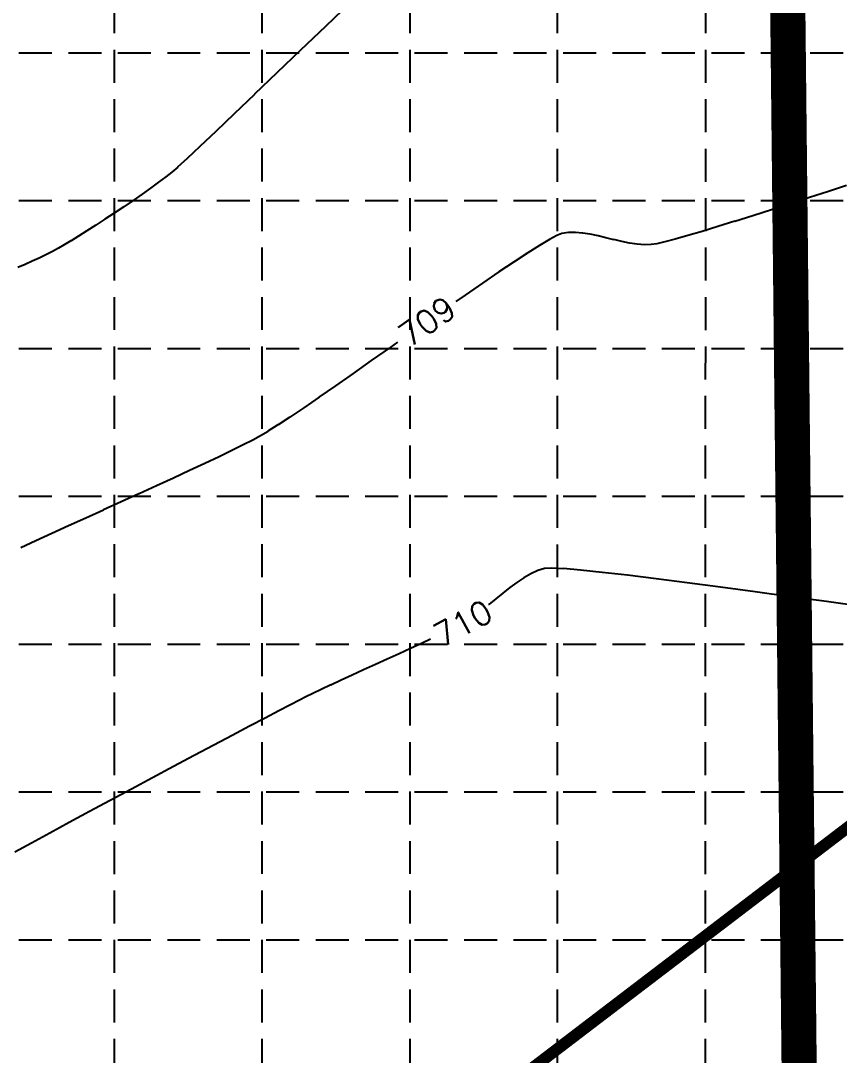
# Model space of a CAD drawing. Extents: x 5513 to 6525, y 3862 to 5479.
# Drawn here: x 5725.7 to 5865.4, y 4751.7 to 4928.2 of the extents above; entities that cross this region are included whole.
import ezdxf

# ---------------------------------------------------------------- set-up
doc = ezdxf.new("R2010")
doc.units = 0
doc.header["$LTSCALE"] = 50
doc.header["$MEASUREMENT"] = 0
for name, pattern in [('DAREA', [0.45, 0.35, -0.1]), ('DASH', [0.375, 0.25, -0.125]), ('HIDDEN', [0.375, 0.25, -0.125])]:
    doc.linetypes.add(name, pattern=pattern)
for name, color, linetype in [('C-DRNA-E', 11, 'DAREA'), ('CONT-MJR', 6, 'Continuous'), ('CONT-MNR', 14, 'Continuous'), ('GRID', 254, 'HIDDEN'), ('LIMITS OF DISTURBANCE', 1, 'DASH')]:
    doc.layers.add(name, color=color, linetype=linetype)
doc.styles.add('L80', font='simplex', dxfattribs={"height": 4})

msp = doc.modelspace()

# ---------------------------------------------------------------- linework, layer by layer
at = {"layer": 'C-DRNA-E', "color": 7, "const_width": 2, "elevation": -7.22, "flags": 128}
msp.add_lwpolyline([(5564.72, 4472.75), (5728.77, 4476.01), (5798.88, 4738.76), (5913.71, 4826.38), (5930.42, 4919.4), (6006.42, 5046.81), (6036.52, 5117.29), (5564.72, 5109.83)], dxfattribs=at)
at = {"layer": 'C-DRNA-E', "color": 7, "const_width": 2, "flags": 128}
msp.add_lwpolyline([(5930.42, 4919.4), (5913.71, 4826.38), (5798.88, 4738.76), (5728.77, 4476.01)], dxfattribs=at)
at = {"layer": 'CONT-MJR', "color": 42, "extrusion": (-0.304815, 0.952412, 0), "elevation": 2832.2}
msp.add_lwpolyline([(-7012.06, 710), (-7010.87, 710)], dxfattribs=at)
at = {"layer": 'CONT-MJR', "color": 42, "elevation": 710}
for points in [[(5816.22, 4834.86), (5815.07, 4834.8)], [(5812.77, 4833.9), (5811.59, 4833.21)], [(5813.94, 4834.43), (5812.77, 4833.9)], [(5824.94, 4834.12), (5821.25, 4834.51)], [(5845.12, 4831.6), (5839.46, 4832.34)], [(5807.97, 4830.59), (5806.77, 4829.62)], [(5805.58, 4828.66), (5805.57, 4828.65)], [(5782.27, 4816.58), (5780.39, 4815.72)], [(5778.63, 4814.91), (5777.02, 4814.15)], [(5764.78, 4807.87), (5761.84, 4806.32)], [(5751.83, 4801), (5748.25, 4799.09)], [(5748.25, 4799.09), (5744.64, 4797.16)], [(5737.47, 4793.31), (5734.01, 4791.44)], [(5734.01, 4791.44), (5730.71, 4789.64)], [(5727.6, 4787.95), (5724.73, 4786.37)]]:
    msp.add_lwpolyline(points, dxfattribs=at)
at = {"layer": 'CONT-MJR', "color": 42, "extrusion": (-0.048938, -0.998802, 0), "elevation": -5113.7}
msp.add_lwpolyline([(5574.74, 710), (5572.64, 710)], dxfattribs=at)
at = {"layer": 'CONT-MJR', "color": 42, "extrusion": (-0.085561, -0.996333, 0), "elevation": -5314.85}
msp.add_lwpolyline([(5386.26, 710), (5383.31, 710)], dxfattribs=at)
at = {"layer": 'CONT-MJR', "color": 42, "extrusion": (0.553926, -0.832566, 0), "elevation": -804.78}
msp.add_lwpolyline([(7515.77, 710), (7514.33, 710)], dxfattribs=at)
at = {"layer": 'CONT-MJR', "color": 42, "extrusion": (-0.114936, -0.993373, 0), "elevation": -5471.58}
msp.add_lwpolyline([(5235.08, 710), (5230.72, 710)], dxfattribs=at)
at = {"layer": 'CONT-MJR', "color": 42, "extrusion": (-0.122096, -0.992518, 0), "elevation": -5509.19}
msp.add_lwpolyline([(5200.4, 710), (5195.49, 710)], dxfattribs=at)
at = {"layer": 'CONT-MJR', "color": 42, "extrusion": (-0.127044, -0.991897, 0), "elevation": -5535.06}
msp.add_lwpolyline([(5178.22, 710), (5172.86, 710)], dxfattribs=at)
at = {"layer": 'CONT-MJR', "color": 42, "extrusion": (0.614516, -0.788904, 0), "elevation": -241.78}
msp.add_lwpolyline([(7551.94, 710), (7550.41, 710)], dxfattribs=at)
at = {"layer": 'CONT-MJR', "color": 42, "extrusion": (-0.590968, 0.806695, 0), "elevation": 464.54}
msp.add_lwpolyline([(-7543.01, 710), (-7541.52, 710)], dxfattribs=at)
at = {"layer": 'CONT-MJR', "color": 42, "extrusion": (-0.133104, -0.991102, 0), "elevation": -5566.62}
msp.add_lwpolyline([(5155.97, 710), (5150.01, 710)], dxfattribs=at)
at = {"layer": 'CONT-MJR', "color": 42, "extrusion": (0.630147, -0.776476, 0), "elevation": -90.97}
msp.add_lwpolyline([(7552.19, 710), (7550.66, 710)], dxfattribs=at)
at = {"layer": 'CONT-MJR', "color": 42, "extrusion": (-0.134897, -0.99086, 0), "elevation": -5575.93}
msp.add_lwpolyline([(5152, 710), (5145.89, 710)], dxfattribs=at)
at = {"layer": 'CONT-MJR', "color": 42, "extrusion": (-0.136088, -0.990697, 0), "elevation": -5582.12}
msp.add_lwpolyline([(5151.45, 710), (5145.29, 710)], dxfattribs=at)
at = {"layer": 'CONT-MJR', "color": 42, "extrusion": (-0.136753, -0.990605, 0), "elevation": -5585.58}
msp.add_lwpolyline([(5153.8, 710), (5147.7, 710)], dxfattribs=at)
at = {"layer": 'CONT-MJR', "color": 42, "extrusion": (0.423127, -0.90607, 0), "elevation": -1917.41}
msp.add_lwpolyline([(7291.91, 710), (7290.2, 710)], dxfattribs=at)
at = {"layer": 'CONT-MJR', "color": 42, "extrusion": (-0.416207, 0.90927, 0), "elevation": 1972.93}
msp.add_lwpolyline([(-7273.31, 710), (-7271.15, 710)], dxfattribs=at)
at = {"layer": 'CONT-MJR', "color": 42, "extrusion": (0.418993, -0.90799, 0), "elevation": -1950.62}
msp.add_lwpolyline([(7281.39, 710), (7279.32, 710)], dxfattribs=at)
at = {"layer": 'CONT-MJR', "color": 42, "extrusion": (0.413627, -0.910446, 0), "elevation": -1993.54}
msp.add_lwpolyline([(7263.32, 710), (7261.09, 710)], dxfattribs=at)
at = {"layer": 'CONT-MJR', "color": 42, "extrusion": (-0.414472, 0.910062, 0), "elevation": 1986.8}
msp.add_lwpolyline([(-7267.37, 710), (-7265.16, 710)], dxfattribs=at)
at = {"layer": 'CONT-MJR', "color": 42, "extrusion": (0.414441, -0.910076, 0), "elevation": -1987.05}
msp.add_lwpolyline([(7260.66, 710), (7258.5, 710)], dxfattribs=at)
at = {"layer": 'CONT-MJR', "color": 42, "extrusion": (0.413611, -0.910454, 0), "elevation": -1993.67}
msp.add_lwpolyline([(7261.05, 710), (7258.84, 710)], dxfattribs=at)
at = {"layer": 'CONT-MJR', "color": 42, "extrusion": (0.419195, -0.907896, 0), "elevation": -1949.06}
msp.add_lwpolyline([(7266.72, 710), (7264.78, 710)], dxfattribs=at)
at = {"layer": 'CONT-MJR', "color": 42, "extrusion": (0.430753, -0.90247, 0), "elevation": -1856.16}
msp.add_lwpolyline([(7287.29, 710), (7285.71, 710)], dxfattribs=at)
at = {"layer": 'CONT-MJR', "color": 42, "extrusion": (0.459923, -0.887959, 0), "elevation": -1617.87}
msp.add_lwpolyline([(7339.75, 710), (7338.01, 710)], dxfattribs=at)
at = {"layer": 'CONT-MJR', "color": 42, "extrusion": (-0.454667, 0.890661, 0), "elevation": 1661.22}
msp.add_lwpolyline([(-7331.27, 710), (-7330.06, 710)], dxfattribs=at)
at = {"layer": 'CONT-MJR', "color": 42, "extrusion": (0.441717, -0.897154, 0), "elevation": -1767.25}
msp.add_lwpolyline([(7307.79, 710), (7306.44, 710)], dxfattribs=at)
at = {"layer": 'CONT-MJR', "color": 42, "extrusion": (-0.464513, 0.885566, 0), "elevation": 1579.88}
msp.add_lwpolyline([(-7344.06, 710), (-7341.42, 710)], dxfattribs=at)
at = {"layer": 'CONT-MJR', "color": 42, "extrusion": (0.462701, -0.886514, 0), "elevation": -1594.89}
msp.add_lwpolyline([(7343.04, 710), (7340.82, 710)], dxfattribs=at)
at = {"layer": 'CONT-MJR', "color": 42, "extrusion": (0.465863, -0.884857, 0), "elevation": -1568.68}
msp.add_lwpolyline([(7343.83, 710), (7340.82, 710)], dxfattribs=at)
at = {"layer": 'CONT-MJR', "color": 42, "extrusion": (0.46795, -0.883755, 0), "elevation": -1551.35}
msp.add_lwpolyline([(7341.17, 710), (7337.58, 710)], dxfattribs=at)
at = {"layer": 'CONT-MJR', "color": 42, "extrusion": (0.468869, -0.883268, 0), "elevation": -1543.72}
msp.add_lwpolyline([(7339.19, 710), (7335.4, 710)], dxfattribs=at)
at = {"layer": 'CONT-MJR', "color": 42, "extrusion": (0.469773, -0.882787, 0), "elevation": -1536.21}
msp.add_lwpolyline([(7336.97, 710), (7333.02, 710)], dxfattribs=at)
at = {"layer": 'CONT-MJR', "color": 42, "extrusion": (0.472768, -0.881187, 0), "elevation": -1511.31}
msp.add_lwpolyline([(7330.04, 710), (7325.94, 710)], dxfattribs=at)
at = {"layer": 'CONT-MJR', "color": 42, "extrusion": (-0.473986, 0.880532, 0), "elevation": 1501.18}
msp.add_lwpolyline([(-7328.03, 710), (-7323.99, 710)], dxfattribs=at)
at = {"layer": 'CONT-MJR', "color": 42, "extrusion": (-0.479141, 0.877738, 0), "elevation": 1458.23}
msp.add_lwpolyline([(-7324.98, 710), (-7321.43, 710)], dxfattribs=at)
at = {"layer": 'CONT-MNR', "color": 42, "extrusion": (0.692042, -0.721857, 0), "elevation": 441.64}
msp.add_lwpolyline([(7586.57, 708), (7580.57, 708)], dxfattribs=at)
at = {"layer": 'CONT-MNR', "color": 42}
for points, elevation in [([(5777.72, 4927.27), (5773.5, 4923.22)], 708), ([(5765.65, 4915.68), (5762.15, 4912.33)], 708), ([(5749.25, 4900.67), (5747.9, 4899.69)], 708), ([(5750.48, 4901.58), (5749.25, 4900.67)], 708), ([(5866.64, 4900.12), (5863.52, 4899.11)], 709), ([(5746.44, 4898.66), (5744.9, 4897.59)], 708), ([(5863.52, 4899.11), (5860.3, 4898.07)], 709), ([(5860.3, 4898.07), (5857.06, 4897.02)], 709), ([(5738.53, 4893.34), (5737.03, 4892.37)], 708), ([(5740.1, 4894.36), (5738.53, 4893.34)], 708), ([(5844.68, 4893.12), (5841.99, 4892.3)], 709), ([(5847.59, 4894.02), (5844.68, 4893.12)], 709), ([(5818.05, 4891.92), (5817.21, 4891.59)], 709), ([(5819.17, 4892.09), (5818.05, 4891.92)], 709), ([(5822.9, 4891.8), (5821.6, 4892)], 709), ([(5826.93, 4890.88), (5825.58, 4891.21)], 709), ([(5734.32, 4890.67), (5733.17, 4889.98)], 708), ([(5815.93, 4890.91), (5814.26, 4889.91)], 709), ([(5833.32, 4890.04), (5832.14, 4890.01)], 709), ([(5835.63, 4890.51), (5834.25, 4890.19)], 709), ([(5837.41, 4890.98), (5835.63, 4890.51)], 709), ([(5730.04, 4888.29), (5728.89, 4887.74)], 708), ([(5731.15, 4888.85), (5730.04, 4888.29)], 708), ([(5788.76, 4872.5), (5785.55, 4870.25)], 709), ([(5776.63, 4864.02), (5774.02, 4862.22)], 709), ([(5774.02, 4862.22), (5771.68, 4860.63)], 709), ([(5763.71, 4855.87), (5761.78, 4854.92)], 709), ([(5765.33, 4856.7), (5763.71, 4855.87)], 709), ([(5759.59, 4853.86), (5757.17, 4852.72)], 709), ([(5754.56, 4851.5), (5751.79, 4850.22)], 709), ([(5751.79, 4850.22), (5748.9, 4848.89)], 709), ([(5745.92, 4847.53), (5742.9, 4846.15)], 709), ([(5742.9, 4846.15), (5739.86, 4844.77)], 709)]:
    msp.add_lwpolyline(points, dxfattribs=dict(at, elevation=elevation))
at = {"layer": 'CONT-MNR', "color": 42, "extrusion": (-0.692705, 0.721221, 0), "elevation": -448.6}
msp.add_lwpolyline([(-7574.31, 708), (-7568.7, 708)], dxfattribs=at)
at = {"layer": 'CONT-MNR', "color": 42, "extrusion": (0.692515, -0.721404, 0), "elevation": 446.6}
msp.add_lwpolyline([(7568.82, 708), (7563.54, 708)], dxfattribs=at)
at = {"layer": 'CONT-MNR', "color": 42, "extrusion": (-0.690624, 0.723214, 0), "elevation": -426.81}
msp.add_lwpolyline([(-7559.84, 708), (-7555.51, 708)], dxfattribs=at)
at = {"layer": 'CONT-MNR', "color": 42, "extrusion": (0.688388, -0.725342, 0), "elevation": 403.49}
msp.add_lwpolyline([(7556.79, 708), (7553.08, 708)], dxfattribs=at)
at = {"layer": 'CONT-MNR', "color": 42, "extrusion": (-0.684346, 0.729157, 0), "elevation": -361.5}
msp.add_lwpolyline([(-7555.21, 708), (-7552.21, 708)], dxfattribs=at)
at = {"layer": 'CONT-MNR', "color": 42, "extrusion": (0.676189, -0.736728, 0), "elevation": 277.43}
msp.add_lwpolyline([(7555.76, 708), (7553.56, 708)], dxfattribs=at)
at = {"layer": 'CONT-MNR', "color": 42, "extrusion": (0.611884, -0.790948, 0), "elevation": -358.27}
msp.add_lwpolyline([(7548.86, 708), (7547.52, 708)], dxfattribs=at)
at = {"layer": 'CONT-MNR', "color": 42, "extrusion": (0.654242, -0.756286, 0), "elevation": 55.28}
msp.add_lwpolyline([(7558.46, 708), (7557.15, 708)], dxfattribs=at)
at = {"layer": 'CONT-MNR', "color": 42, "extrusion": (0.576851, -0.816849, 0), "elevation": -686.63}
msp.add_lwpolyline([(7521.56, 708), (7519.77, 708)], dxfattribs=at)
at = {"layer": 'CONT-MNR', "color": 42, "extrusion": (-0.557676, 0.830059, 0), "elevation": 861.48}
msp.add_lwpolyline([(-7497.95, 708), (-7496.01, 708)], dxfattribs=at)
at = {"layer": 'CONT-MNR', "color": 42, "extrusion": (0.56336, -0.826211, 0), "elevation": -810}
msp.add_lwpolyline([(7505.61, 708), (7503.69, 708)], dxfattribs=at)
at = {"layer": 'CONT-MNR', "color": 42, "extrusion": (0.304955, -0.952367, 0), "elevation": -2877.62}
msp.add_lwpolyline([(7071.44, 709), (7068.04, 709)], dxfattribs=at)
at = {"layer": 'CONT-MNR', "color": 42, "extrusion": (0.552265, -0.833669, 0), "elevation": -910.22}
msp.add_lwpolyline([(7490.25, 708), (7488.33, 708)], dxfattribs=at)
at = {"layer": 'CONT-MNR', "color": 42, "extrusion": (-0.299612, 0.954061, 0), "elevation": 2917.18}
msp.add_lwpolyline([(-7048.47, 709), (-7045.26, 709)], dxfattribs=at)
at = {"layer": 'CONT-MNR', "color": 42, "extrusion": (0.302647, -0.953103, 0), "elevation": -2894.73}
msp.add_lwpolyline([(7061.05, 709), (7057.72, 709)], dxfattribs=at)
at = {"layer": 'CONT-MNR', "color": 42, "extrusion": (-0.526972, 0.849882, 0), "elevation": 1134.67}
msp.add_lwpolyline([(-7452.27, 708), (-7450.75, 708)], dxfattribs=at)
at = {"layer": 'CONT-MNR', "color": 42, "extrusion": (0.534692, -0.845047, 0), "elevation": -1066.74}
msp.add_lwpolyline([(7463.97, 708), (7462.3, 708)], dxfattribs=at)
at = {"layer": 'CONT-MNR', "color": 42, "extrusion": (0.46929, -0.883044, 0), "elevation": -1589.53}
msp.add_lwpolyline([(7432.43, 709), (7430.98, 709)], dxfattribs=at)
at = {"layer": 'CONT-MNR', "color": 42, "extrusion": (0.014822, -0.99989, 0), "elevation": -4805.3}
msp.add_lwpolyline([(5892.23, 709), (5891.04, 709)], dxfattribs=at)
at = {"layer": 'CONT-MNR', "color": 42, "extrusion": (-0.085447, -0.996343, 0), "elevation": -5371.55}
msp.add_lwpolyline([(5382.31, 709), (5381.05, 709)], dxfattribs=at)
at = {"layer": 'CONT-MNR', "color": 42, "extrusion": (-0.200955, -0.9796, 0), "elevation": -5962.15}
msp.add_lwpolyline([(4722.44, 709), (4721.09, 709)], dxfattribs=at)
at = {"layer": 'CONT-MNR', "color": 42, "extrusion": (-0.22638, -0.974039, 0), "elevation": -6083.02}
msp.add_lwpolyline([(4567.07, 709), (4565.68, 709)], dxfattribs=at)
at = {"layer": 'CONT-MNR', "color": 42, "extrusion": (0.271999, -0.962298, 0), "elevation": -3118.81}
msp.add_lwpolyline([(6949.89, 709), (6947.67, 709)], dxfattribs=at)
at = {"layer": 'CONT-MNR', "color": 42, "extrusion": (-0.282795, 0.95918, 0), "elevation": 3040.52}
msp.add_lwpolyline([(-6987.04, 709), (-6984.49, 709)], dxfattribs=at)
at = {"layer": 'CONT-MNR', "color": 42, "extrusion": (0.477021, -0.878892, 0), "elevation": -1562.89}
msp.add_lwpolyline([(7370.34, 708), (7369.14, 708)], dxfattribs=at)
at = {"layer": 'CONT-MNR', "color": 42, "extrusion": (0.502493, -0.864581, 0), "elevation": -1346.91}
msp.add_lwpolyline([(7413.98, 708), (7412.85, 708)], dxfattribs=at)
at = {"layer": 'CONT-MNR', "color": 42, "extrusion": (0.533522, -0.845786, 0), "elevation": -1033.78}
msp.add_lwpolyline([(7526.5, 709), (7524.11, 709)], dxfattribs=at)
at = {"layer": 'CONT-MNR', "color": 42, "extrusion": (-0.225081, -0.97434, 0), "elevation": -6076.92}
msp.add_lwpolyline([(4577.95, 709), (4576.57, 709)], dxfattribs=at)
at = {"layer": 'CONT-MNR', "color": 42, "extrusion": (-0.198218, -0.980158, 0), "elevation": -5948.81}
msp.add_lwpolyline([(4744.59, 709), (4743.23, 709)], dxfattribs=at)
at = {"layer": 'CONT-MNR', "color": 42, "extrusion": (-0.150949, -0.988542, 0), "elevation": -5714.24}
msp.add_lwpolyline([(5025.93, 709), (5024.62, 709)], dxfattribs=at)
at = {"layer": 'CONT-MNR', "color": 42, "extrusion": (-0.078806, -0.99689, 0), "elevation": -5334.41}
msp.add_lwpolyline([(5428.64, 709), (5427.39, 709)], dxfattribs=at)
at = {"layer": 'CONT-MNR', "color": 42, "extrusion": (0.16025, -0.987077, 0), "elevation": -3892.05}
msp.add_lwpolyline([(6542.51, 709), (6541.56, 709)], dxfattribs=at)
at = {"layer": 'CONT-MNR', "color": 42, "extrusion": (0.41594, -0.909392, 0), "elevation": -2061.99}
msp.add_lwpolyline([(7242.81, 708), (7241.51, 708)], dxfattribs=at)
at = {"layer": 'CONT-MNR', "color": 42, "extrusion": (0.547147, -0.837037, 0), "elevation": -911.82}
msp.add_lwpolyline([(7539.86, 709), (7537.09, 709)], dxfattribs=at)
at = {"layer": 'CONT-MNR', "color": 42, "extrusion": (-0.40005, 0.916493, 0), "elevation": 2187.71}
msp.add_lwpolyline([(-7203.2, 708), (-7201.87, 708)], dxfattribs=at)
at = {"layer": 'CONT-MNR', "color": 42, "extrusion": (-0.405797, 0.913963, 0), "elevation": 2142.43}
msp.add_lwpolyline([(-7218.12, 708), (-7216.79, 708)], dxfattribs=at)
at = {"layer": 'CONT-MNR', "color": 42, "extrusion": (-0.556174, 0.831066, 0), "elevation": 830.2}
msp.add_lwpolyline([(-7546.51, 709), (-7543.4, 709)], dxfattribs=at)
at = {"layer": 'CONT-MNR', "color": 42, "extrusion": (0.562447, -0.826833, 0), "elevation": -773.09}
msp.add_lwpolyline([(7549.47, 709), (7546.08, 709)], dxfattribs=at)
at = {"layer": 'CONT-MNR', "color": 42, "extrusion": (0.566914, -0.823777, 0), "elevation": -732.23}
msp.add_lwpolyline([(7550.16, 709), (7546.54, 709)], dxfattribs=at)
at = {"layer": 'CONT-MNR', "color": 42, "extrusion": (-0.570105, 0.821572, 0), "elevation": 702.96}
msp.add_lwpolyline([(-7549.32, 709), (-7547.37, 709)], dxfattribs=at)
at = {"layer": 'CONT-MNR', "color": 42, "extrusion": (-0.574513, 0.818496, 0), "elevation": 662.4}
msp.add_lwpolyline([(-7538.94, 709), (-7537.39, 709)], dxfattribs=at)
at = {"layer": 'CONT-MNR', "color": 42, "extrusion": (0.57403, -0.818834, 0), "elevation": -666.85}
msp.add_lwpolyline([(7533.08, 709), (7529.27, 709)], dxfattribs=at)
at = {"layer": 'CONT-MNR', "color": 42, "extrusion": (0.572691, -0.819771, 0), "elevation": -679.15}
msp.add_lwpolyline([(7528.17, 709), (7524.52, 709)], dxfattribs=at)
at = {"layer": 'CONT-MNR', "color": 42, "extrusion": (-0.570418, 0.821355, 0), "elevation": 699.99}
msp.add_lwpolyline([(-7522.61, 709), (-7519.18, 709)], dxfattribs=at)
at = {"layer": 'CONT-MNR', "color": 42, "extrusion": (-0.553254, 0.833013, 0), "elevation": 855.76}
msp.add_lwpolyline([(-7497.04, 709), (-7494.59, 709)], dxfattribs=at)
at = {"layer": 'CONT-MNR', "color": 42, "extrusion": (0.514384, -0.85756, 0), "elevation": -1199.25}
msp.add_lwpolyline([(7445.32, 709), (7443.79, 709)], dxfattribs=at)
at = {"layer": 'CONT-MNR', "color": 42, "extrusion": (0.539617, -0.841911, 0), "elevation": -977.69}
msp.add_lwpolyline([(7479.66, 709), (7477.64, 709)], dxfattribs=at)
at = {"layer": 'CONT-MNR', "color": 42, "extrusion": (0.476492, -0.879179, 0), "elevation": -1522.77}
msp.add_lwpolyline([(7384.4, 709), (7382.94, 709)], dxfattribs=at)
at = {"layer": 'CONT-MNR', "color": 42, "extrusion": (0.433953, -0.900935, 0), "elevation": -1873.62}
msp.add_lwpolyline([(7297.8, 709), (7295.37, 709)], dxfattribs=at)
at = {"layer": 'CONT-MNR', "color": 42, "extrusion": (0.42335, -0.905966, 0), "elevation": -1959.1}
msp.add_lwpolyline([(7270.2, 709), (7267.32, 709)], dxfattribs=at)
at = {"layer": 'CONT-MNR', "color": 42, "extrusion": (-0.415822, 0.909446, 0), "elevation": 2019.28}
msp.add_lwpolyline([(-7244.59, 709), (-7241.32, 709)], dxfattribs=at)
at = {"layer": 'CONT-MNR', "color": 42, "extrusion": (0.413615, -0.910452, 0), "elevation": -2036.83}
msp.add_lwpolyline([(7229.74, 709), (7226.42, 709)], dxfattribs=at)
at = {"layer": 'CONT-MNR', "color": 42, "extrusion": (0.414501, -0.910049, 0), "elevation": -2029.8}
msp.add_lwpolyline([(7225.16, 709), (7222.01, 709)], dxfattribs=at)
at = {"layer": 'CONT-MNR', "color": 42, "extrusion": (0.41381, -0.910363, 0), "elevation": -2035.29}
msp.add_lwpolyline([(7226.86, 709), (7223.61, 709)], dxfattribs=at)
at = {"layer": 'CONT-MNR', "color": 42, "extrusion": (0.415767, -0.909471, 0), "elevation": -2019.75}
msp.add_lwpolyline([(7224.83, 709), (7221.83, 709)], dxfattribs=at)
at = {"layer": 'CONT-MNR', "color": 42, "extrusion": (0.417745, -0.908564, 0), "elevation": -2004.03}
msp.add_lwpolyline([(7226.21, 709), (7223.39, 709)], dxfattribs=at)
at = {"layer": 'GRID', "color": 253, "linetype": 'HIDDEN', "ltscale": 0.45}
for p, q in [((5741.89, 3989.54), (5741.63, 5451.44)), ((5766.91, 3989.54), (5766.91, 5451.43)), ((5792.2, 3989.54), (5792.17, 5451.42)), ((5817.27, 3989.53), (5817.32, 5451.42)), ((5842.5, 3989.53), (5842.65, 5451.39)), ((5539.82, 4922.77), (6498.25, 4922.77)), ((5539.82, 4897.55), (6498.25, 4897.55)), ((5539.82, 4872.33), (6498.25, 4872.33)), ((5539.82, 4847.11), (6498.25, 4847.11)), ((5539.82, 4821.89), (6498.25, 4821.89)), ((5539.82, 4796.67), (6498.25, 4796.67)), ((5539.82, 4771.44), (6498.25, 4771.44))]:
    msp.add_line(p, q, dxfattribs=at)
at = {"layer": 'LIMITS OF DISTURBANCE', "const_width": 6}
msp.add_lwpolyline([(5572.94, 5127.47), (5544.79, 5069.15), (5566.76, 5054.06), (5603.83, 5054.74), (5603.83, 5018.38), (5855.58, 5025.04), (5860.92, 4528.11), (5834.73, 4513.84), (5868.47, 4470.16), (6224.01, 4479.15), (6251.13, 4517.26), (6223.92, 4532.51), (6207.07, 5065.3), (6308.13, 5070.35), (6318.95, 5080.45), (6280.74, 5136.71)], close=True, dxfattribs=at)

# ---------------------------------------------------------------- texts
at = {"layer": 'CONT-MJR', "color": 42, "insert": (5795.7, 4824.77, 710), "char_height": 4, "width": 14.2857, "attachment_point": 1, "rotation": 28.3302, "style": 'L80'}
msp.add_mtext('\\Fsimplex.shx;\\W1.0000000000;\\T1.0000000000;\\o\\l710', dxfattribs=at)
at = {"layer": 'CONT-MNR', "color": 42, "insert": (5789.7, 4875.61, 709), "char_height": 4, "width": 15.0476, "attachment_point": 1, "rotation": 35.0131, "style": 'L80'}
msp.add_mtext('\\Fsimplex.shx;\\W1.0000000000;\\T1.0000000000;\\o\\l709', dxfattribs=at)

doc.saveas('drawing.dxf')
